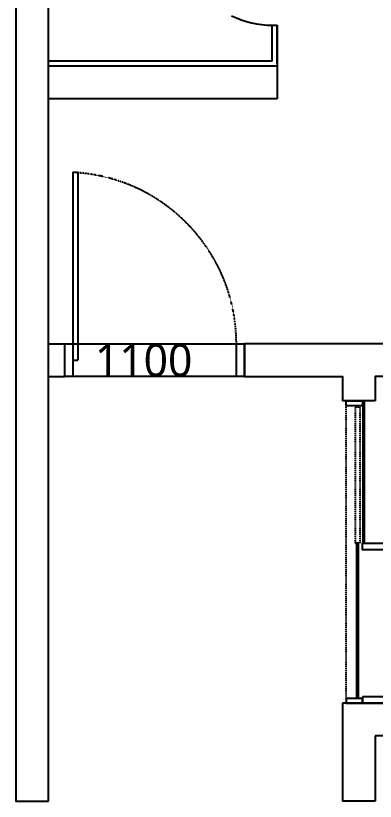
# Model space of a CAD drawing. Header units: millimetres. Extents: x 50157 to 283139, y 29188 to 187058.
# Drawn here: x 96393 to 98593, y 137388 to 142196 of the extents above; entities that cross this region are included whole.
import ezdxf
from ezdxf.enums import TextEntityAlignment as Align

# ---------------------------------------------------------------- set-up
doc = ezdxf.new("R2010")
doc.units = ezdxf.units.MM
doc.linetypes.add('D_HIDDEN', pattern=[0.35, 0.2, -0.15])
doc.layers.get('Defpoints').update_dxf_attribs({"color": 163})
for name, color, linetype in [('A-DOOR', 4, 'Continuous'), ('A-DOOR-F', 4, 'Continuous'), ('A-RC', 2, 'Continuous'), ('A-TOILET', 252, 'Continuous'), ('A-WALL', 3, 'Continuous'), ('AA-DWXM-DOOR', 4, 'Continuous'), ('H-PAT 8', 8, 'Continuous')]:
    doc.layers.add(name, color=color, linetype=linetype)
doc.styles.add('LIM_나눔바른고딕_L', font='NanumBarunGothic.ttf')

# ---------------------------------------------------------------- blocks, each defined once
blk = doc.blocks.new('A$C3BCF481C')
at = {"ltscale": 0.1, "elevation": 0}
for points in [[(30, 250), (0, 250), (0, 150), (30, 150)], [(1820, 250), (1850, 250), (1850, 150), (1820, 150)], [(40, 150), (0, 150), (0, 0), (40, 0)], [(34.5, 174), (980, 174), (980, 186), (34.5, 186)], [(980, 0), (940, 0), (940, 150), (980, 150)], [(1850, 140), (980, 140), (980, 146), (1850, 146)]]:
    blk.add_lwpolyline(points, close=True, dxfattribs=at)
at = {"layer": 'H-PAT 8', "linetype": 'D_HIDDEN'}
for p, q in [((30, 250, 0), (1820, 250, 0)), ((940, 0, 0), (40, 0, 0))]:
    blk.add_line(p, q, dxfattribs=at)
blk.add_lwpolyline([(980, 165), (1812.5, 165), (1812.5, 195), (980, 195), (980, 165)], dxfattribs=at)
blk = doc.blocks.new('150 프레임 문')
for p, q in [((2463571.4, -3159312.2), (2462521.4, -3159312.2)), ((2463571.4, -3159342.2), (2462421.4, -3159342.2))]:
    blk.add_line(p, q)
for points in [[(2462521.4, -3159312.2), (2462321.4, -3159312.2), (2462321.4, -3159262.2), (2462521.4, -3159262.2)], [(2462521.4, -3160362.2), (2462321.4, -3160362.2), (2462321.4, -3160312.2), (2462521.4, -3160312.2)]]:
    blk.add_lwpolyline(points, close=True)
at = {"layer": 'AA-DWXM-DOOR'}
for p, q in [((2462421.4, -3159312.2), (2462421.4, -3159342.2)), ((2463571.4, -3159312.2), (2463571.4, -3159342.2))]:
    blk.add_line(p, q, dxfattribs=at)
at = {"layer": 'Defpoints'}
for p, q in [((2462321.4, -3160312.2), (2462321.4, -3159312.2)), ((2462521.4, -3159312.2), (2462521.4, -3160312.2))]:
    blk.add_line(p, q, dxfattribs=at)
at = {"layer": 'H-PAT 8', "linetype": 'D_HIDDEN'}
blk.add_arc((2462521.4, -3159262.2), 1050, 270, 357.2706, dxfattribs=at)
at = {"layer": 'Defpoints', "style": 'LIM_나눔바른고딕_L'}
blk.add_text('1100', height=200, rotation=1350, dxfattribs=at).set_placement((2462421.4, -3159745), align=Align.MIDDLE_CENTER)
blk = doc.blocks.new('T-3')
at = {"layer": 'A-RC', "flags": 128}
blk.add_lwpolyline([(-2693267.6, 793693.6), (-2693267.6, 801593.6), (-2685067.6, 801593.6), (-2685067.6, 793693.6), (-2684867.6, 793693.6), (-2684867.6, 801793.6), (-2693467.6, 801793.6), (-2693467.6, 793693.6), (-2693267.6, 793693.6)], dxfattribs=at)
at = {"layer": 'A-TOILET'}
for p, q in [((-2691897.6, 798223.6), (-2691897.6, 798443.1)), ((-2691867.6, 798208.6), (-2691867.6, 798443.1)), ((-2691897.6, 798223.6), (-2693267.6, 798223.6))]:
    blk.add_line(p, q, dxfattribs=at)
blk.add_lwpolyline([(-2692146.6, 798501.8, 0.1142), (-2691897.6, 798443.1), (-2691867.6, 798443.1)], format="xyb", dxfattribs=at)
blk.add_lwpolyline([(-2691867.6, 798443.1), (-2691867.6, 798193.6), (-2693267.6, 798193.6)], dxfattribs=at)
at = {"layer": 'A-WALL'}
blk.add_line((-2691867.6, 798193.6), (-2691867.6, 797993.6), dxfattribs=at)
at = {"layer": 'A-WALL', "flags": 128}
for points in [[(-2691867.6, 798193.6), (-2693267.6, 798193.6)], [(-2691867.6, 797993.6), (-2693267.6, 797993.6)], [(-2690317.6, 797993.6), (-2689717.6, 797993.6), (-2689717.6, 796493.6), (-2692067.6, 796493.6)], [(-2693267.6, 796493.6), (-2693167.6, 796493.6)], [(-2693167.6, 796293.6), (-2693167.6, 796493.6)], [(-2692067.6, 796293.6), (-2692067.6, 796493.6)], [(-2693267.6, 796293.6), (-2693167.6, 796293.6)], [(-2692067.6, 796293.6), (-2691467.6, 796293.6), (-2691467.6, 796143.6)], [(-2689267.6, 796293.6), (-2691267.6, 796293.6), (-2691267.6, 796143.6)], [(-2691267.6, 796143.6), (-2691467.6, 796143.6)], [(-2689267.6, 794293.6), (-2691467.6, 794293.6)], [(-2691467.6, 794293.6), (-2691467.6, 793693.6)], [(-2691267.6, 794093.6), (-2691267.6, 793693.6)], [(-2687067.6, 794093.6), (-2691267.6, 794093.6)], [(-2691267.6, 793693.6), (-2691467.6, 793693.6)]]:
    blk.add_lwpolyline(points, dxfattribs=at)
at = {"layer": 'A-DOOR', "linetype": 'Continuous', "ltscale": 300, "rotation": 90.00000000000011}
blk.add_blockref('150 프레임 문', (-5852429.8, -1666027.8), dxfattribs=at)
at = {"layer": 'A-DOOR-F', "rotation": 89.99998961563655}
blk.add_blockref('A$C3BCF481C', (-2691195.7, 794293.6, 0), dxfattribs=at)

msp = doc.modelspace()

# ---------------------------------------------------------------- block references
msp.add_blockref('T-3', (2789860.1, -656305.8))

doc.saveas('drawing.dxf')
